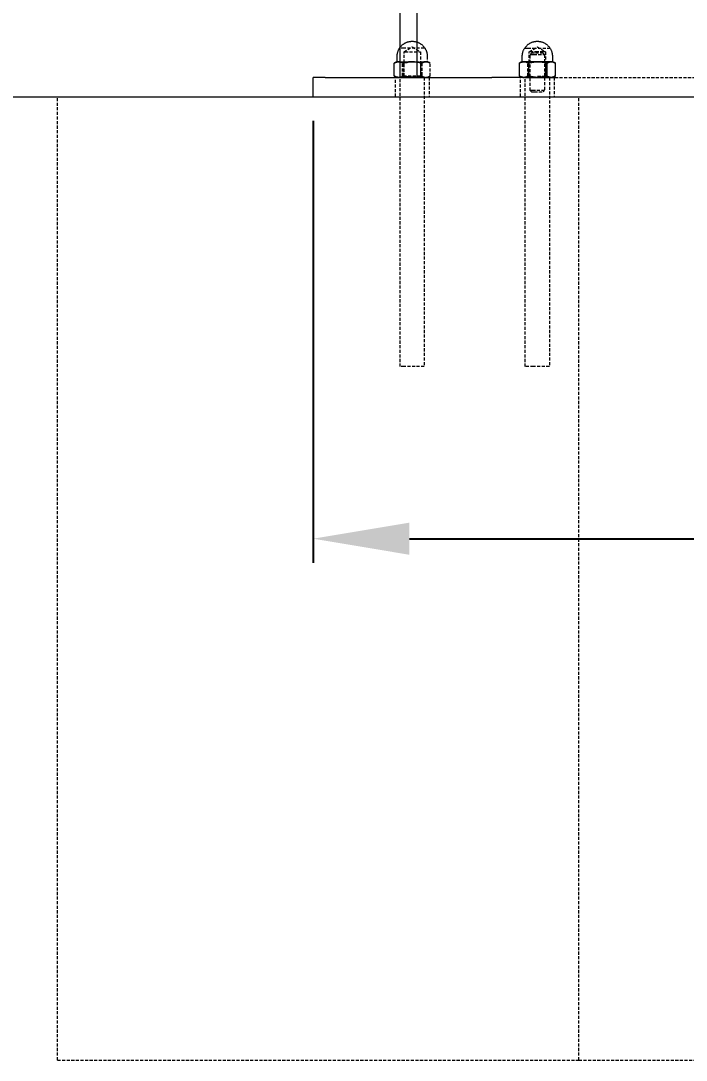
# Model space of a CAD drawing. Header units: millimetres. Extents: x -427 to 4679, y -324 to 2971.
# Drawn here: x 2980.3 to 3256.6, y 2120.7 to 2552.2 of the extents above; entities that cross this region are included whole.
import ezdxf

# ---------------------------------------------------------------- set-up
doc = ezdxf.new("R2010")
doc.units = ezdxf.units.MM
doc.linetypes.add('HIDDEN', pattern=[1.905, 1.27, -0.635])
for name, color, linetype, lineweight in [('ZANO_R', 7, 'Continuous', 0), ('ZANO_R_przerywana', 7, 'HIDDEN', 0), ('ZANO_W', 1, 'Continuous', 0)]:
    doc.layers.add(name, color=color, linetype=linetype, lineweight=lineweight)
doc.styles.add('Arial', font='arial.ttf')
doc.styles.get("Standard").update_dxf_attribs({"font": 'ARIALUNI.TTF'})
doc.dimstyles.new('pl i ang', dxfattribs={"dimtxt": 50, "dimasz": 50, "dimexe": 1.25, "dimexo": 0.625, "dimgap": 10, "dimtad": 1, "dimtoh": 1, "dimtxsty": 'Standard', "dimcen": 2.5, "dimclrd": 1, "dimclre": 1, "dimclrt": 1, "dimadec": 0, "dimazin": 0, "dimtfac": 1, "dimtmove": 0, "dimatfit": 3, "dimfxl": 1, "dimarcsym": 1})

# ---------------------------------------------------------------- blocks, each defined once
blk = doc.blocks.new('*D486')
at = {"layer": 'ZANO_W', "color": 1, "lineweight": -2}
for p, q in [((3101.65, 2510.74), (3101.65, 2327.24)), ((4341.99, 2510.74), (4341.99, 2327.24)), ((3141.65, 2337.24), (4301.99, 2337.24))]:
    blk.add_line(p, q, dxfattribs=at)
at = {"layer": 'ZANO_W', "color": 1}
for points in [[(3141.65, 2343.9), (3141.65, 2330.57), (3101.65, 2337.24)], [(4301.99, 2330.57), (4301.99, 2343.9), (4341.99, 2337.24)]]:
    blk.add_solid(points, dxfattribs=at)
at = {"layer": 'ZANO_W', "color": 1, "insert": (3721.82, 2367.66), "char_height": 40, "attachment_point": 5, "style": 'Arial'}
blk.add_mtext('1240', dxfattribs=at)

msp = doc.modelspace()

# ---------------------------------------------------------------- linework, layer by layer
at = {"layer": 'ZANO_R'}
for p, q in [((3137.83, 2528.74), (3137.83, 2922.74)), ((3144.76, 2892.74), (3144.76, 2528.74)), ((3189.93, 2541.44), (3190.07, 2541.6)), ((3190.07, 2541.6), (3190.21, 2541.76)), ((3190.21, 2541.76), (3190.36, 2541.91)), ((3190.36, 2541.91), (3190.51, 2542.06)), ((3190.51, 2542.06), (3190.67, 2542.2)), ((3190.67, 2542.2), (3190.83, 2542.34)), ((3190.83, 2542.34), (3191, 2542.47)), ((3191, 2542.47), (3191.17, 2542.6)), ((3191.17, 2542.6), (3191.35, 2542.72)), ((3191.35, 2542.72), (3191.53, 2542.83)), ((3191.53, 2542.83), (3191.71, 2542.94)), ((3191.71, 2542.94), (3191.9, 2543.04)), ((3191.9, 2543.04), (3192.09, 2543.14)), ((3192.09, 2543.14), (3192.29, 2543.22)), ((3192.29, 2543.22), (3192.48, 2543.31)), ((3192.48, 2543.31), (3192.68, 2543.38)), ((3192.68, 2543.38), (3192.89, 2543.45)), ((3192.89, 2543.45), (3193.09, 2543.51)), ((3193.09, 2543.51), (3193.3, 2543.56)), ((3193.3, 2543.56), (3193.5, 2543.61)), ((3193.5, 2543.61), (3193.71, 2543.65)), ((3193.71, 2543.65), (3193.93, 2543.68)), ((3193.93, 2543.68), (3194.14, 2543.71)), ((3194.14, 2543.71), (3194.35, 2543.73)), ((3194.35, 2543.73), (3194.56, 2543.74)), ((3194.56, 2543.74), (3194.78, 2543.74)), ((3194.78, 2543.74), (3194.99, 2543.74)), ((3194.99, 2543.74), (3195.2, 2543.73)), ((3195.2, 2543.73), (3195.42, 2543.71)), ((3195.42, 2543.71), (3195.63, 2543.68)), ((3195.63, 2543.68), (3195.84, 2543.65)), ((3195.84, 2543.65), (3196.05, 2543.61)), ((3196.05, 2543.61), (3196.26, 2543.56)), ((3196.26, 2543.56), (3196.46, 2543.51)), ((3196.46, 2543.51), (3196.67, 2543.45)), ((3196.67, 2543.45), (3196.87, 2543.38)), ((3196.87, 2543.38), (3197.07, 2543.31)), ((3197.07, 2543.31), (3197.27, 2543.22)), ((3197.27, 2543.22), (3197.46, 2543.14)), ((3197.46, 2543.14), (3197.65, 2543.04)), ((3197.65, 2543.04), (3197.84, 2542.94)), ((3197.84, 2542.94), (3198.02, 2542.83)), ((3198.02, 2542.83), (3198.2, 2542.72)), ((3198.2, 2542.72), (3198.38, 2542.6)), ((3198.38, 2542.6), (3198.55, 2542.47)), ((3198.55, 2542.47), (3198.72, 2542.34)), ((3198.72, 2542.34), (3198.88, 2542.2)), ((3198.88, 2542.2), (3199.04, 2542.06)), ((3199.04, 2542.06), (3199.2, 2541.91)), ((3199.2, 2541.91), (3199.34, 2541.76)), ((3199.34, 2541.76), (3199.49, 2541.6)), ((3199.49, 2541.6), (3199.62, 2541.44)), ((3136.56, 2537.49), (3136.57, 2537.7)), ((3136.56, 2535.36), (3136.56, 2537.49)), ((3136.57, 2537.7), (3136.58, 2537.92)), ((3136.58, 2537.92), (3136.6, 2538.13)), ((3136.6, 2538.13), (3136.62, 2538.34)), ((3136.62, 2538.34), (3136.66, 2538.55)), ((3136.66, 2538.55), (3136.7, 2538.76)), ((3136.7, 2538.76), (3136.74, 2538.97)), ((3136.74, 2538.97), (3136.8, 2539.18)), ((3136.8, 2539.18), (3136.86, 2539.38)), ((3136.86, 2539.38), (3136.92, 2539.58)), ((3136.92, 2539.58), (3137, 2539.78)), ((3137, 2539.78), (3137.08, 2539.98)), ((3137.08, 2539.98), (3137.17, 2540.17)), ((3137.17, 2540.17), (3137.26, 2540.36)), ((3137.26, 2540.36), (3137.36, 2540.55)), ((3137.36, 2540.55), (3137.47, 2540.73)), ((3137.47, 2540.73), (3137.59, 2540.91)), ((3137.59, 2540.91), (3137.71, 2541.09)), ((3137.71, 2541.09), (3137.83, 2541.26)), ((3188.53, 2537.7), (3188.54, 2537.92)), ((3188.53, 2537.49), (3188.53, 2537.7)), ((3188.53, 2535.36), (3188.53, 2537.49)), ((3188.54, 2537.92), (3188.56, 2538.13)), ((3188.56, 2538.13), (3188.58, 2538.34)), ((3188.58, 2538.34), (3188.62, 2538.55)), ((3188.62, 2538.55), (3188.66, 2538.76)), ((3188.66, 2538.76), (3188.7, 2538.97)), ((3188.7, 2538.97), (3188.76, 2539.18)), ((3188.76, 2539.18), (3188.82, 2539.38)), ((3188.82, 2539.38), (3188.89, 2539.58)), ((3188.89, 2539.58), (3188.96, 2539.78)), ((3188.96, 2539.78), (3189.04, 2539.98)), ((3189.04, 2539.98), (3189.13, 2540.18)), ((3189.13, 2540.18), (3189.23, 2540.37)), ((3189.23, 2540.37), (3189.33, 2540.55)), ((3189.33, 2540.55), (3189.44, 2540.74)), ((3189.44, 2540.74), (3189.55, 2540.92)), ((3189.55, 2540.92), (3189.67, 2541.1)), ((3189.67, 2541.1), (3189.8, 2541.27)), ((3189.8, 2541.27), (3189.93, 2541.44)), ((3199.62, 2541.44), (3199.76, 2541.27)), ((3199.76, 2541.27), (3199.88, 2541.1)), ((3199.88, 2541.1), (3200, 2540.92)), ((3200, 2540.92), (3200.12, 2540.74)), ((3200.12, 2540.74), (3200.22, 2540.55)), ((3200.22, 2540.55), (3200.33, 2540.37)), ((3200.33, 2540.37), (3200.42, 2540.18)), ((3200.42, 2540.18), (3200.51, 2539.98)), ((3200.51, 2539.98), (3200.59, 2539.78)), ((3200.59, 2539.78), (3200.67, 2539.58)), ((3200.67, 2539.58), (3200.73, 2539.38)), ((3200.73, 2539.38), (3200.79, 2539.18)), ((3200.79, 2539.18), (3200.85, 2538.97)), ((3200.85, 2538.97), (3200.9, 2538.76)), ((3200.9, 2538.76), (3200.94, 2538.55)), ((3200.94, 2538.55), (3200.97, 2538.34)), ((3200.97, 2538.34), (3200.99, 2538.13)), ((3200.99, 2538.13), (3201.01, 2537.92)), ((3201.01, 2537.92), (3201.02, 2537.7)), ((3201.02, 2537.7), (3201.03, 2537.49)), ((3201.03, 2537.49), (3201.03, 2535.36)), ((3135.41, 2534.72), (3135.32, 2534.66)), ((3135.32, 2529.32), (3135.32, 2534.66)), ((3135.5, 2534.78), (3135.41, 2534.72)), ((3135.59, 2534.83), (3135.5, 2534.78)), ((3135.53, 2534.79), (3136.31, 2535.24)), ((3135.69, 2534.88), (3135.59, 2534.83)), ((3135.79, 2534.93), (3135.69, 2534.88)), ((3135.89, 2534.98), (3135.79, 2534.93)), ((3135.99, 2535.02), (3135.89, 2534.98)), ((3136.09, 2535.06), (3135.99, 2535.02)), ((3136.2, 2535.09), (3136.09, 2535.06)), ((3136.3, 2535.12), (3136.2, 2535.09)), ((3136.41, 2535.15), (3136.3, 2535.12)), ((3136.32, 2535.24), (3136.31, 2535.24)), ((3136.31, 2535.24), (3136.31, 2535.24)), ((3136.31, 2535.24), (3136.31, 2535.24)), ((3136.31, 2535.24), (3136.31, 2535.24)), ((3136.31, 2535.24), (3136.31, 2535.24)), ((3136.31, 2535.24), (3136.32, 2535.24)), ((3136.32, 2535.24), (3136.35, 2535.24)), ((3136.35, 2535.24), (3136.47, 2535.24)), ((3136.52, 2535.17), (3136.41, 2535.15)), ((3136.45, 2535.24), (3136.56, 2535.36)), ((3136.47, 2535.24), (3136.99, 2535.24)), ((3136.62, 2535.19), (3136.52, 2535.17)), ((3136.73, 2535.21), (3136.62, 2535.19)), ((3136.84, 2535.23), (3136.73, 2535.21)), ((3136.95, 2535.23), (3136.84, 2535.23)), ((3137.06, 2535.24), (3136.95, 2535.23)), ((3137.15, 2535.24), (3137.06, 2535.24)), ((3137.11, 2535.24), (3137.83, 2535.24)), ((3137.23, 2535.23), (3137.15, 2535.24)), ((3137.32, 2535.23), (3137.23, 2535.23)), ((3137.41, 2535.22), (3137.32, 2535.23)), ((3137.49, 2535.2), (3137.41, 2535.22)), ((3137.58, 2535.19), (3137.49, 2535.2)), ((3137.66, 2535.17), (3137.58, 2535.19)), ((3137.75, 2535.15), (3137.66, 2535.17)), ((3137.83, 2535.12), (3137.75, 2535.15)), ((3187.43, 2534.75), (3187.28, 2534.66)), ((3187.28, 2534.66), (3187.4, 2534.73)), ((3187.28, 2534.66), (3187.28, 2529.32)), ((3187.4, 2534.73), (3187.52, 2534.8)), ((3187.43, 2534.75), (3188.28, 2535.24)), ((3187.52, 2534.8), (3187.65, 2534.86)), ((3187.65, 2534.86), (3187.78, 2534.91)), ((3187.78, 2534.91), (3187.91, 2534.97)), ((3187.91, 2534.97), (3188.04, 2535.01)), ((3188.04, 2535.01), (3188.18, 2535.06)), ((3188.18, 2535.06), (3188.31, 2535.1)), ((3189.22, 2535.24), (3188.28, 2535.24)), ((3188.31, 2535.1), (3188.45, 2535.13)), ((3188.42, 2535.24), (3188.42, 2535.24)), ((3188.42, 2535.24), (3188.43, 2535.24)), ((3188.43, 2535.24), (3188.43, 2535.25)), ((3188.43, 2535.25), (3188.44, 2535.25)), ((3188.43, 2535.24), (3188.43, 2535.24)), ((3188.44, 2535.25), (3188.44, 2535.25)), ((3188.44, 2535.25), (3188.45, 2535.25)), ((3188.45, 2535.25), (3188.45, 2535.25)), ((3188.45, 2535.25), (3188.45, 2535.25)), ((3188.45, 2535.25), (3188.46, 2535.25)), ((3188.45, 2535.13), (3188.58, 2535.16)), ((3188.46, 2535.25), (3188.46, 2535.26)), ((3188.46, 2535.26), (3188.47, 2535.26)), ((3188.47, 2535.26), (3188.47, 2535.26)), ((3188.47, 2535.26), (3188.47, 2535.26)), ((3188.47, 2535.26), (3188.48, 2535.26)), ((3188.48, 2535.26), (3188.48, 2535.27)), ((3188.48, 2535.27), (3188.48, 2535.27)), ((3188.48, 2535.27), (3188.49, 2535.27)), ((3188.49, 2535.27), (3188.49, 2535.28)), ((3188.49, 2535.28), (3188.49, 2535.28)), ((3188.49, 2535.28), (3188.5, 2535.28)), ((3188.49, 2535.27), (3188.49, 2535.27)), ((3188.5, 2535.29), (3188.51, 2535.3)), ((3188.5, 2535.28), (3188.5, 2535.29)), ((3188.5, 2535.29), (3188.5, 2535.29)), ((3188.5, 2535.29), (3188.5, 2535.29)), ((3188.51, 2535.3), (3188.51, 2535.31)), ((3188.51, 2535.31), (3188.51, 2535.31)), ((3188.51, 2535.31), (3188.52, 2535.31)), ((3188.51, 2535.3), (3188.51, 2535.3)), ((3188.51, 2535.3), (3188.51, 2535.3)), ((3188.52, 2535.33), (3188.52, 2535.34)), ((3188.52, 2535.34), (3188.52, 2535.34)), ((3188.52, 2535.34), (3188.53, 2535.34)), ((3188.52, 2535.32), (3188.52, 2535.33)), ((3188.52, 2535.33), (3188.52, 2535.33)), ((3188.52, 2535.31), (3188.52, 2535.32)), ((3188.52, 2535.32), (3188.52, 2535.32)), ((3188.52, 2535.32), (3188.52, 2535.32)), ((3188.53, 2535.35), (3188.53, 2535.36)), ((3188.53, 2535.36), (3188.53, 2535.36)), ((3188.53, 2535.34), (3188.53, 2535.35)), ((3188.53, 2535.35), (3188.53, 2535.35)), ((3188.58, 2535.16), (3188.72, 2535.19)), ((3188.72, 2535.19), (3188.86, 2535.21)), ((3188.86, 2535.21), (3189, 2535.22)), ((3189, 2535.22), (3189.14, 2535.23)), ((3189.14, 2535.23), (3189.28, 2535.24)), ((3189.28, 2535.24), (3189.42, 2535.23)), ((3194.93, 2535.24), (3189.33, 2535.24)), ((3189.42, 2535.23), (3189.56, 2535.22)), ((3189.56, 2535.22), (3189.7, 2535.21)), ((3189.7, 2535.21), (3189.84, 2535.19)), ((3189.84, 2535.19), (3189.98, 2535.16)), ((3189.98, 2535.16), (3190.12, 2535.13)), ((3190.12, 2535.13), (3190.25, 2535.1)), ((3190.25, 2535.1), (3190.39, 2535.06)), ((3190.39, 2535.06), (3190.52, 2535.01)), ((3190.52, 2535.01), (3190.65, 2534.97)), ((3190.65, 2534.97), (3190.78, 2534.91)), ((3190.78, 2534.91), (3190.91, 2534.86)), ((3190.91, 2534.86), (3191.04, 2534.8)), ((3191.04, 2534.8), (3191.16, 2534.73)), ((3191.16, 2534.73), (3191.29, 2534.66)), ((3191.29, 2534.66), (3191.69, 2534.78)), ((3191.29, 2529.32), (3191.29, 2534.66)), ((3191.69, 2534.78), (3192.1, 2534.88)), ((3192.1, 2534.88), (3192.52, 2534.97)), ((3192.52, 2534.97), (3192.93, 2535.05)), ((3192.93, 2535.05), (3193.35, 2535.12)), ((3193.35, 2535.12), (3193.77, 2535.17)), ((3193.77, 2535.17), (3194.19, 2535.2)), ((3194.19, 2535.2), (3194.61, 2535.23)), ((3194.61, 2535.23), (3195.04, 2535.24)), ((3195.04, 2535.24), (3195.46, 2535.23)), ((3200.48, 2535.24), (3195.17, 2535.24)), ((3195.46, 2535.23), (3195.88, 2535.2)), ((3195.88, 2535.2), (3196.3, 2535.17)), ((3196.3, 2535.17), (3196.72, 2535.12)), ((3196.72, 2535.12), (3197.14, 2535.05)), ((3197.14, 2535.05), (3197.56, 2534.97)), ((3197.56, 2534.97), (3197.97, 2534.88)), ((3197.97, 2534.88), (3198.38, 2534.78)), ((3198.38, 2534.78), (3198.79, 2534.66)), ((3198.79, 2534.66), (3198.88, 2534.72)), ((3198.79, 2529.32), (3198.79, 2534.66)), ((3198.88, 2534.72), (3198.97, 2534.78)), ((3198.97, 2534.78), (3199.07, 2534.83)), ((3199.07, 2534.83), (3199.16, 2534.88)), ((3199.16, 2534.88), (3199.26, 2534.93)), ((3199.26, 2534.93), (3199.36, 2534.98)), ((3199.36, 2534.98), (3199.46, 2535.02)), ((3199.46, 2535.02), (3199.57, 2535.06)), ((3199.57, 2535.06), (3199.67, 2535.09)), ((3199.67, 2535.09), (3199.77, 2535.12)), ((3199.77, 2535.12), (3199.88, 2535.15)), ((3199.88, 2535.15), (3199.99, 2535.17)), ((3199.99, 2535.17), (3200.1, 2535.19)), ((3200.1, 2535.19), (3200.2, 2535.21)), ((3200.2, 2535.21), (3200.31, 2535.23)), ((3200.31, 2535.23), (3200.42, 2535.23)), ((3200.42, 2535.23), (3200.53, 2535.24)), ((3200.53, 2535.24), (3200.64, 2535.23)), ((3201.12, 2535.24), (3200.6, 2535.24)), ((3200.64, 2535.23), (3200.75, 2535.23)), ((3200.75, 2535.23), (3200.86, 2535.21)), ((3200.86, 2535.21), (3200.97, 2535.19)), ((3200.97, 2535.19), (3201.07, 2535.17)), ((3201.03, 2535.36), (3201.03, 2535.36)), ((3201.03, 2535.36), (3201.03, 2535.35)), ((3201.03, 2535.35), (3201.03, 2535.35)), ((3201.03, 2535.35), (3201.03, 2535.34)), ((3201.03, 2535.34), (3201.03, 2535.34)), ((3201.03, 2535.34), (3201.03, 2535.34)), ((3201.03, 2535.34), (3201.03, 2535.33)), ((3201.03, 2535.33), (3201.03, 2535.33)), ((3201.03, 2535.33), (3201.03, 2535.32)), ((3201.03, 2535.32), (3201.03, 2535.32)), ((3201.03, 2535.32), (3201.03, 2535.32)), ((3201.03, 2535.32), (3201.04, 2535.31)), ((3201.04, 2535.31), (3201.04, 2535.31)), ((3201.04, 2535.31), (3201.04, 2535.31)), ((3201.04, 2535.31), (3201.04, 2535.3)), ((3201.04, 2535.3), (3201.04, 2535.3)), ((3201.04, 2535.3), (3201.05, 2535.3)), ((3201.05, 2535.3), (3201.05, 2535.29)), ((3201.05, 2535.29), (3201.05, 2535.29)), ((3201.05, 2535.29), (3201.05, 2535.29)), ((3201.05, 2535.29), (3201.06, 2535.28)), ((3201.06, 2535.28), (3201.06, 2535.28)), ((3201.06, 2535.28), (3201.06, 2535.28)), ((3201.06, 2535.28), (3201.06, 2535.27)), ((3201.06, 2535.27), (3201.07, 2535.27)), ((3201.07, 2535.27), (3201.07, 2535.27)), ((3201.07, 2535.27), (3201.07, 2535.27)), ((3201.07, 2535.27), (3201.08, 2535.26)), ((3201.07, 2535.17), (3201.18, 2535.15)), ((3201.08, 2535.26), (3201.08, 2535.26)), ((3201.08, 2535.26), (3201.08, 2535.26)), ((3201.08, 2535.26), (3201.09, 2535.26)), ((3201.09, 2535.26), (3201.09, 2535.25)), ((3201.09, 2535.25), (3201.09, 2535.25)), ((3201.09, 2535.25), (3201.1, 2535.25)), ((3201.1, 2535.25), (3201.1, 2535.25)), ((3201.1, 2535.25), (3201.11, 2535.25)), ((3201.11, 2535.25), (3201.11, 2535.25)), ((3201.11, 2535.25), (3201.11, 2535.25)), ((3201.11, 2535.25), (3201.12, 2535.25)), ((3201.12, 2535.25), (3201.12, 2535.24)), ((3201.24, 2535.24), (3201.12, 2535.24)), ((3201.12, 2535.24), (3201.13, 2535.24)), ((3201.13, 2535.24), (3201.13, 2535.24)), ((3201.13, 2535.24), (3201.13, 2535.24)), ((3201.13, 2535.24), (3201.14, 2535.24)), ((3201.18, 2535.15), (3201.29, 2535.12)), ((3201.27, 2535.24), (3201.24, 2535.24)), ((3201.27, 2535.24), (3201.28, 2535.24)), ((3201.28, 2535.24), (3201.27, 2535.24)), ((3201.28, 2535.24), (3201.28, 2535.24)), ((3201.28, 2535.24), (3201.28, 2535.24)), ((3201.28, 2535.24), (3201.28, 2535.24)), ((3201.28, 2535.24), (3201.28, 2535.24)), ((3201.28, 2535.24), (3202.06, 2534.79)), ((3201.29, 2535.12), (3201.39, 2535.09)), ((3201.39, 2535.09), (3201.5, 2535.06)), ((3201.5, 2535.06), (3201.6, 2535.02)), ((3201.6, 2535.02), (3201.7, 2534.98)), ((3201.7, 2534.98), (3201.8, 2534.93)), ((3201.8, 2534.93), (3201.9, 2534.88)), ((3201.9, 2534.88), (3202, 2534.83)), ((3202, 2534.83), (3202.09, 2534.78)), ((3202.09, 2534.78), (3202.18, 2534.72)), ((3202.18, 2534.72), (3202.28, 2534.66)), ((3202.28, 2529.32), (3202.28, 2534.66)), ((3106.65, 2528.74), (3101.65, 2528.74)), ((3101.65, 2520.74), (3101.65, 2528.74)), ((3106.65, 2528.74), (3137.83, 2528.74)), ((3135.32, 2529.32), (3135.41, 2529.26)), ((3135.41, 2529.26), (3135.51, 2529.2)), ((3135.51, 2529.2), (3135.6, 2529.15)), ((3136.31, 2528.74), (3135.53, 2529.19)), ((3135.6, 2529.15), (3135.7, 2529.09)), ((3135.7, 2529.09), (3135.81, 2529.04)), ((3135.81, 2529.04), (3135.91, 2529)), ((3135.91, 2529), (3136.01, 2528.96)), ((3136.01, 2528.96), (3136.12, 2528.92)), ((3136.12, 2528.92), (3136.23, 2528.88)), ((3136.23, 2528.88), (3136.33, 2528.85)), ((3136.33, 2528.85), (3136.44, 2528.82)), ((3136.44, 2528.82), (3136.55, 2528.8)), ((3136.55, 2528.8), (3136.67, 2528.78)), ((3136.67, 2528.78), (3136.78, 2528.76)), ((3136.78, 2528.76), (3136.89, 2528.75)), ((3136.89, 2528.75), (3137, 2528.74)), ((3137.09, 2528.74), (3137.18, 2528.74)), ((3137.18, 2528.74), (3137.26, 2528.75)), ((3137.26, 2528.75), (3137.34, 2528.76)), ((3137.34, 2528.76), (3137.42, 2528.77)), ((3137.42, 2528.77), (3137.51, 2528.78)), ((3137.51, 2528.78), (3137.59, 2528.8)), ((3137.59, 2528.8), (3137.67, 2528.82)), ((3137.67, 2528.82), (3137.75, 2528.84)), ((3137.75, 2528.84), (3137.83, 2528.86)), ((3137.83, 2528.74), (3144.76, 2528.74)), ((3144.76, 2528.74), (3175.94, 2528.74)), ((3189.6, 2528.74), (3175.94, 2528.74)), ((3187.28, 2529.32), (3187.43, 2529.23)), ((3187.41, 2529.25), (3187.28, 2529.32)), ((3187.54, 2529.18), (3187.41, 2529.25)), ((3188.28, 2528.74), (3187.43, 2529.23)), ((3187.67, 2529.12), (3187.54, 2529.18)), ((3187.81, 2529.06), (3187.67, 2529.12)), ((3187.94, 2529), (3187.81, 2529.06)), ((3188.08, 2528.96), (3187.94, 2529)), ((3188.22, 2528.91), (3188.08, 2528.96)), ((3188.37, 2528.87), (3188.22, 2528.91)), ((3188.51, 2528.84), (3188.37, 2528.87)), ((3188.65, 2528.81), (3188.51, 2528.84)), ((3188.8, 2528.78), (3188.65, 2528.81)), ((3188.95, 2528.76), (3188.8, 2528.78)), ((3189.09, 2528.75), (3188.95, 2528.76)), ((3189.24, 2528.74), (3189.09, 2528.75)), ((3189.49, 2528.75), (3189.35, 2528.74)), ((3189.64, 2528.77), (3189.49, 2528.75)), ((3189.6, 2528.74), (3198.28, 2528.74)), ((3189.78, 2528.79), (3189.64, 2528.77)), ((3189.93, 2528.81), (3189.78, 2528.79)), ((3190.07, 2528.84), (3189.93, 2528.81)), ((3190.21, 2528.88), (3190.07, 2528.84)), ((3190.35, 2528.91), (3190.21, 2528.88)), ((3190.49, 2528.96), (3190.35, 2528.91)), ((3190.63, 2529.01), (3190.49, 2528.96)), ((3190.76, 2529.06), (3190.63, 2529.01)), ((3190.9, 2529.12), (3190.76, 2529.06)), ((3191.03, 2529.18), (3190.9, 2529.12)), ((3191.16, 2529.25), (3191.03, 2529.18)), ((3191.29, 2529.32), (3191.16, 2529.25)), ((3191.73, 2529.19), (3191.29, 2529.32)), ((3192.18, 2529.08), (3191.73, 2529.19)), ((3192.63, 2528.99), (3192.18, 2529.08)), ((3193.08, 2528.91), (3192.63, 2528.99)), ((3193.54, 2528.84), (3193.08, 2528.91)), ((3194, 2528.79), (3193.54, 2528.84)), ((3194.46, 2528.76), (3194, 2528.79)), ((3194.92, 2528.74), (3194.46, 2528.76)), ((3195.62, 2528.76), (3195.16, 2528.74)), ((3196.08, 2528.79), (3195.62, 2528.76)), ((3196.54, 2528.84), (3196.08, 2528.79)), ((3196.99, 2528.91), (3196.54, 2528.84)), ((3197.45, 2528.99), (3196.99, 2528.91)), ((3197.9, 2529.08), (3197.45, 2528.99)), ((3198.34, 2529.2), (3197.9, 2529.08)), ((3198.79, 2529.32), (3198.34, 2529.2)), ((3198.88, 2529.26), (3198.79, 2529.32)), ((3198.98, 2529.2), (3198.88, 2529.26)), ((3199.08, 2529.14), (3198.98, 2529.2)), ((3199.18, 2529.09), (3199.08, 2529.14)), ((3199.28, 2529.04), (3199.18, 2529.09)), ((3199.39, 2528.99), (3199.28, 2529.04)), ((3199.49, 2528.95), (3199.39, 2528.99)), ((3199.6, 2528.91), (3199.49, 2528.95)), ((3199.71, 2528.88), (3199.6, 2528.91)), ((3199.82, 2528.85), (3199.71, 2528.88)), ((3199.93, 2528.82), (3199.82, 2528.85)), ((3200.05, 2528.8), (3199.93, 2528.82)), ((3200.16, 2528.78), (3200.05, 2528.8)), ((3200.27, 2528.76), (3200.16, 2528.78)), ((3200.39, 2528.75), (3200.27, 2528.76)), ((3200.5, 2528.74), (3200.39, 2528.75)), ((3200.7, 2528.75), (3200.59, 2528.74)), ((3200.81, 2528.76), (3200.7, 2528.75)), ((3200.93, 2528.78), (3200.81, 2528.76)), ((3201.04, 2528.8), (3200.93, 2528.78)), ((3201.15, 2528.82), (3201.04, 2528.8)), ((3201.26, 2528.85), (3201.15, 2528.82)), ((3201.36, 2528.88), (3201.26, 2528.85)), ((3202.06, 2529.19), (3201.28, 2528.74)), ((3201.47, 2528.92), (3201.36, 2528.88)), ((3201.58, 2528.96), (3201.47, 2528.92)), ((3201.68, 2529), (3201.58, 2528.96)), ((3201.79, 2529.04), (3201.68, 2529)), ((3201.89, 2529.09), (3201.79, 2529.04)), ((3201.99, 2529.15), (3201.89, 2529.09)), ((3202.09, 2529.2), (3201.99, 2529.15)), ((3202.18, 2529.26), (3202.09, 2529.2)), ((3202.28, 2529.32), (3202.18, 2529.26)), ((2995.54, 2520.74), (3212.05, 2520.74)), ((3212.05, 2520.74), (3512.05, 2520.74))]:
    msp.add_line(p, q, dxfattribs=at)
msp.add_lwpolyline([(-427.28, 2520.74), (4514.24, 2520.74)], dxfattribs=at)
at = {"layer": 'ZANO_R_przerywana'}
for p, q in [((3137.96, 2541.43), (3138.1, 2541.59)), ((3138.1, 2541.59), (3138.24, 2541.75)), ((3138.24, 2541.75), (3138.39, 2541.91)), ((3138.39, 2541.91), (3138.55, 2542.06)), ((3138.55, 2542.06), (3138.7, 2542.2)), ((3138.7, 2542.2), (3138.87, 2542.34)), ((3138.87, 2542.34), (3139.04, 2542.47)), ((3139.04, 2542.47), (3139.21, 2542.6)), ((3139.21, 2542.6), (3139.38, 2542.72)), ((3139.38, 2542.72), (3139.56, 2542.83)), ((3139.56, 2542.83), (3139.75, 2542.94)), ((3139.75, 2542.94), (3139.94, 2543.04)), ((3139.94, 2543.04), (3140.13, 2543.13)), ((3140.13, 2543.13), (3140.32, 2543.22)), ((3140.32, 2543.22), (3140.52, 2543.3)), ((3140.52, 2543.3), (3140.72, 2543.38)), ((3140.72, 2543.38), (3140.92, 2543.45)), ((3140.92, 2543.45), (3141.13, 2543.51)), ((3141.13, 2543.51), (3141.33, 2543.56)), ((3141.33, 2543.56), (3141.54, 2543.61)), ((3141.54, 2543.61), (3141.75, 2543.65)), ((3141.75, 2543.65), (3141.96, 2543.68)), ((3141.96, 2543.68), (3142.18, 2543.71)), ((3142.18, 2543.71), (3142.39, 2543.73)), ((3142.39, 2543.73), (3142.6, 2543.74)), ((3142.6, 2543.74), (3142.81, 2543.74)), ((3142.81, 2543.74), (3143.03, 2543.74)), ((3143.03, 2543.74), (3143.24, 2543.73)), ((3143.24, 2543.73), (3143.45, 2543.71)), ((3143.45, 2543.71), (3143.67, 2543.68)), ((3143.67, 2543.68), (3143.88, 2543.65)), ((3143.88, 2543.65), (3144.09, 2543.61)), ((3144.09, 2543.61), (3144.29, 2543.56)), ((3144.29, 2543.56), (3144.5, 2543.51)), ((3144.5, 2543.51), (3144.71, 2543.45)), ((3144.71, 2543.45), (3144.91, 2543.38)), ((3144.91, 2543.38), (3145.11, 2543.31)), ((3145.11, 2543.31), (3145.3, 2543.22)), ((3145.3, 2543.22), (3145.5, 2543.14)), ((3145.5, 2543.14), (3145.69, 2543.04)), ((3145.69, 2543.04), (3145.88, 2542.94)), ((3145.88, 2542.94), (3146.06, 2542.83)), ((3146.06, 2542.83), (3146.24, 2542.72)), ((3146.24, 2542.72), (3146.42, 2542.6)), ((3146.42, 2542.6), (3146.59, 2542.47)), ((3146.59, 2542.47), (3146.76, 2542.34)), ((3146.76, 2542.34), (3146.92, 2542.2)), ((3146.92, 2542.2), (3147.08, 2542.06)), ((3147.08, 2542.06), (3147.23, 2541.91)), ((3147.23, 2541.91), (3147.38, 2541.76)), ((3147.38, 2541.76), (3147.53, 2541.6)), ((3147.53, 2541.6), (3147.66, 2541.44)), ((3139.5, 2540.91), (3137.81, 2540.91)), ((3137.83, 2541.26), (3137.96, 2541.43)), ((3139.42, 2539.34), (3139.41, 2539.34)), ((3139.41, 2539.34), (3139.41, 2539.34)), ((3139.41, 2539.34), (3139.41, 2539.34)), ((3139.41, 2539.34), (3139.41, 2539.34)), ((3139.41, 2539.34), (3139.42, 2539.34)), ((3139.41, 2529.19), (3139.41, 2539.34)), ((3139.42, 2539.34), (3142.81, 2541.38)), ((3139.42, 2539.34), (3139.42, 2539.34)), ((3139.42, 2539.34), (3139.44, 2539.34)), ((3139.42, 2539.34), (3139.42, 2539.34)), ((3139.44, 2539.34), (3139.51, 2539.34)), ((3147.81, 2540.91), (3139.5, 2540.91)), ((3139.51, 2539.34), (3139.8, 2539.34)), ((3139.8, 2539.34), (3146.21, 2539.34)), ((3142.81, 2541.38), (3146.21, 2539.34)), ((3146.21, 2539.34), (3146.21, 2529.19)), ((3147.66, 2541.44), (3147.79, 2541.27)), ((3147.79, 2541.27), (3147.92, 2541.1)), ((3147.92, 2541.1), (3148.04, 2540.92)), ((3148.04, 2540.92), (3148.15, 2540.74)), ((3148.15, 2540.74), (3148.26, 2540.55)), ((3148.26, 2540.55), (3148.36, 2540.37)), ((3148.36, 2540.37), (3148.46, 2540.18)), ((3148.46, 2540.18), (3148.55, 2539.98)), ((3148.55, 2539.98), (3148.63, 2539.78)), ((3148.63, 2539.78), (3148.7, 2539.58)), ((3148.7, 2539.58), (3148.77, 2539.38)), ((3148.77, 2539.38), (3148.83, 2539.18)), ((3148.83, 2539.18), (3148.89, 2538.97)), ((3148.89, 2538.97), (3148.93, 2538.76)), ((3148.93, 2538.76), (3148.97, 2538.55)), ((3148.97, 2538.55), (3149.01, 2538.34)), ((3149.01, 2538.34), (3149.03, 2538.13)), ((3149.03, 2538.13), (3149.05, 2537.92)), ((3149.05, 2537.92), (3149.06, 2537.7)), ((3149.06, 2537.7), (3149.06, 2537.49)), ((3149.06, 2537.49), (3149.06, 2535.36)), ((3189.78, 2540.91), (3189.78, 2540.91)), ((3189.78, 2540.91), (3189.78, 2540.91)), ((3189.78, 2540.91), (3189.78, 2540.91)), ((3189.78, 2540.91), (3189.78, 2540.91)), ((3189.78, 2540.91), (3189.79, 2540.91)), ((3189.79, 2540.91), (3189.82, 2540.91)), ((3189.82, 2540.91), (3190, 2540.91)), ((3190, 2540.91), (3190.74, 2540.91)), ((3190.74, 2540.91), (3193.19, 2540.91)), ((3191.38, 2539.34), (3194.78, 2541.38)), ((3194.91, 2539.34), (3191.38, 2539.34)), ((3191.38, 2529.19), (3191.38, 2539.34)), ((3191.78, 2538.19), (3192.33, 2538.74)), ((3191.78, 2538.19), (3191.78, 2538.19)), ((3191.78, 2538.19), (3191.78, 2538.19)), ((3191.78, 2538.19), (3191.78, 2538.19)), ((3191.78, 2538.19), (3191.78, 2538.19)), ((3191.78, 2538.19), (3191.78, 2538.19)), ((3191.78, 2538.19), (3191.8, 2538.19)), ((3191.78, 2523.3), (3191.78, 2538.19)), ((3191.8, 2538.19), (3191.87, 2538.19)), ((3191.87, 2538.19), (3192.19, 2538.19)), ((3192.19, 2538.19), (3193.28, 2538.19)), ((3193.55, 2538.74), (3192.33, 2538.74)), ((3193.19, 2540.91), (3199.78, 2540.91)), ((3193.28, 2538.19), (3197.78, 2538.19)), ((3197.22, 2538.74), (3193.55, 2538.74)), ((3194.78, 2541.38), (3198.17, 2539.34)), ((3197.24, 2539.34), (3194.91, 2539.34)), ((3197.22, 2538.74), (3197.78, 2538.19)), ((3197.96, 2539.34), (3197.24, 2539.34)), ((3197.78, 2538.19), (3197.78, 2523.3)), ((3198.13, 2539.34), (3197.96, 2539.34)), ((3198.17, 2539.34), (3198.13, 2539.34)), ((3198.18, 2539.34), (3198.17, 2539.34)), ((3198.18, 2539.34), (3198.18, 2539.34)), ((3198.18, 2539.34), (3198.18, 2539.34)), ((3198.18, 2539.34), (3198.18, 2539.34)), ((3198.18, 2539.34), (3198.18, 2539.34)), ((3198.18, 2539.34), (3198.18, 2529.19)), ((3198.18, 2539.34), (3198.18, 2539.34)), ((3135.32, 2534.66), (3135.44, 2534.73)), ((3135.44, 2534.73), (3135.57, 2534.8)), ((3135.57, 2534.8), (3135.7, 2534.86)), ((3135.7, 2534.86), (3135.84, 2534.92)), ((3135.84, 2534.92), (3135.97, 2534.97)), ((3135.97, 2534.97), (3136.11, 2535.02)), ((3136.11, 2535.02), (3136.25, 2535.07)), ((3136.25, 2535.07), (3136.39, 2535.11)), ((3136.39, 2535.11), (3136.53, 2535.14)), ((3136.53, 2535.14), (3136.67, 2535.17)), ((3136.67, 2535.17), (3136.82, 2535.2)), ((3136.82, 2535.2), (3136.96, 2535.22)), ((3136.96, 2535.22), (3137.1, 2535.23)), ((3137.1, 2535.23), (3137.25, 2535.24)), ((3137.37, 2535.24), (3137.52, 2535.23)), ((3137.52, 2535.23), (3137.67, 2535.22)), ((3137.67, 2535.22), (3137.81, 2535.2)), ((3137.81, 2535.2), (3137.96, 2535.17)), ((3137.83, 2535.24), (3142.45, 2535.24)), ((3138.81, 2534.66), (3137.83, 2535.12)), ((3137.96, 2535.17), (3138.1, 2535.14)), ((3138.1, 2535.14), (3138.24, 2535.11)), ((3138.24, 2535.11), (3138.38, 2535.07)), ((3138.38, 2535.07), (3138.52, 2535.03)), ((3138.52, 2535.03), (3138.66, 2534.98)), ((3138.66, 2534.98), (3138.8, 2534.92)), ((3138.8, 2534.92), (3138.93, 2534.86)), ((3139.21, 2534.78), (3138.81, 2534.66)), ((3138.81, 2529.32), (3138.81, 2534.66)), ((3138.93, 2534.86), (3139.07, 2534.8)), ((3139.07, 2534.8), (3139.2, 2534.73)), ((3139.2, 2534.73), (3139.32, 2534.66)), ((3139.62, 2534.88), (3139.21, 2534.78)), ((3139.32, 2534.66), (3139.77, 2534.79)), ((3139.32, 2529.32), (3139.32, 2534.66)), ((3140.04, 2534.97), (3139.62, 2534.88)), ((3139.77, 2534.79), (3140.21, 2534.9)), ((3140.45, 2535.05), (3140.04, 2534.97)), ((3140.21, 2534.9), (3140.66, 2534.99)), ((3140.87, 2535.12), (3140.45, 2535.05)), ((3140.66, 2534.99), (3141.11, 2535.07)), ((3141.29, 2535.17), (3140.87, 2535.12)), ((3141.11, 2535.07), (3141.56, 2535.14)), ((3141.71, 2535.2), (3141.29, 2535.17)), ((3141.56, 2535.14), (3142.02, 2535.19)), ((3142.13, 2535.23), (3141.71, 2535.2)), ((3142.02, 2535.19), (3142.48, 2535.22)), ((3142.56, 2535.24), (3142.13, 2535.23)), ((3142.48, 2535.22), (3142.93, 2535.24)), ((3142.98, 2535.23), (3142.56, 2535.24)), ((3142.66, 2535.24), (3148.24, 2535.24)), ((3143.4, 2535.2), (3142.98, 2535.23)), ((3143.17, 2535.24), (3143.64, 2535.22)), ((3143.82, 2535.17), (3143.4, 2535.2)), ((3143.64, 2535.22), (3144.1, 2535.19)), ((3144.24, 2535.12), (3143.82, 2535.17)), ((3144.1, 2535.19), (3144.56, 2535.14)), ((3144.66, 2535.05), (3144.24, 2535.12)), ((3144.56, 2535.14), (3145.02, 2535.08)), ((3145.08, 2534.97), (3144.66, 2535.05)), ((3145.02, 2535.08), (3145.47, 2535)), ((3145.49, 2534.88), (3145.08, 2534.97)), ((3145.47, 2535), (3145.93, 2534.9)), ((3145.9, 2534.78), (3145.49, 2534.88)), ((3146.31, 2534.66), (3145.9, 2534.78)), ((3145.93, 2534.9), (3146.38, 2534.79)), ((3146.43, 2534.73), (3146.31, 2534.66)), ((3146.31, 2534.66), (3146.31, 2529.32)), ((3146.38, 2534.79), (3146.82, 2534.66)), ((3146.55, 2534.8), (3146.43, 2534.73)), ((3146.68, 2534.86), (3146.55, 2534.8)), ((3146.81, 2534.91), (3146.68, 2534.86)), ((3146.94, 2534.97), (3146.81, 2534.91)), ((3146.82, 2534.66), (3146.92, 2534.72)), ((3146.82, 2534.66), (3146.82, 2529.32)), ((3146.92, 2534.72), (3147.02, 2534.78)), ((3147.07, 2535.01), (3146.94, 2534.97)), ((3147.02, 2534.78), (3147.11, 2534.84)), ((3147.2, 2535.06), (3147.07, 2535.01)), ((3147.11, 2534.84), (3147.21, 2534.89)), ((3147.34, 2535.1), (3147.2, 2535.06)), ((3147.21, 2534.89), (3147.32, 2534.94)), ((3147.32, 2534.94), (3147.42, 2534.98)), ((3147.47, 2535.13), (3147.34, 2535.1)), ((3147.42, 2534.98), (3147.52, 2535.03)), ((3147.61, 2535.16), (3147.47, 2535.13)), ((3147.52, 2535.03), (3147.63, 2535.07)), ((3147.75, 2535.19), (3147.61, 2535.16)), ((3147.63, 2535.07), (3147.74, 2535.1)), ((3147.74, 2535.1), (3147.85, 2535.13)), ((3147.89, 2535.21), (3147.75, 2535.19)), ((3147.85, 2535.13), (3147.96, 2535.16)), ((3148.03, 2535.22), (3147.89, 2535.21)), ((3147.96, 2535.16), (3148.07, 2535.18)), ((3148.17, 2535.23), (3148.03, 2535.22)), ((3148.07, 2535.18), (3148.18, 2535.2)), ((3148.31, 2535.24), (3148.17, 2535.23)), ((3148.18, 2535.2), (3148.29, 2535.22)), ((3148.29, 2535.22), (3148.4, 2535.23)), ((3148.45, 2535.23), (3148.31, 2535.24)), ((3148.39, 2535.24), (3149.31, 2535.24)), ((3148.4, 2535.23), (3148.52, 2535.24)), ((3148.59, 2535.22), (3148.45, 2535.23)), ((3148.73, 2535.21), (3148.59, 2535.22)), ((3148.61, 2535.24), (3148.72, 2535.23)), ((3148.72, 2535.23), (3148.82, 2535.22)), ((3148.87, 2535.19), (3148.73, 2535.21)), ((3148.82, 2535.22), (3148.93, 2535.21)), ((3149.01, 2535.16), (3148.87, 2535.19)), ((3148.93, 2535.21), (3149.03, 2535.19)), ((3149.14, 2535.13), (3149.01, 2535.16)), ((3149.03, 2535.19), (3149.13, 2535.17)), ((3149.06, 2535.36), (3149.06, 2535.36)), ((3149.06, 2535.36), (3149.07, 2535.35)), ((3149.07, 2535.35), (3149.07, 2535.35)), ((3149.07, 2535.35), (3149.07, 2535.34)), ((3149.07, 2535.34), (3149.07, 2535.34)), ((3149.07, 2535.34), (3149.07, 2535.34)), ((3149.07, 2535.34), (3149.07, 2535.33)), ((3149.07, 2535.33), (3149.07, 2535.33)), ((3149.07, 2535.33), (3149.07, 2535.32)), ((3149.07, 2535.32), (3149.07, 2535.32)), ((3149.07, 2535.32), (3149.07, 2535.32)), ((3149.07, 2535.32), (3149.07, 2535.31)), ((3149.07, 2535.31), (3149.08, 2535.31)), ((3149.08, 2535.31), (3149.08, 2535.31)), ((3149.08, 2535.31), (3149.08, 2535.3)), ((3149.08, 2535.3), (3149.08, 2535.3)), ((3149.08, 2535.3), (3149.08, 2535.3)), ((3149.08, 2535.3), (3149.09, 2535.29)), ((3149.09, 2535.29), (3149.09, 2535.29)), ((3149.09, 2535.29), (3149.09, 2535.29)), ((3149.09, 2535.29), (3149.09, 2535.28)), ((3149.09, 2535.28), (3149.1, 2535.28)), ((3149.1, 2535.28), (3149.1, 2535.28)), ((3149.1, 2535.28), (3149.1, 2535.27)), ((3149.1, 2535.27), (3149.11, 2535.27)), ((3149.11, 2535.27), (3149.11, 2535.27)), ((3149.11, 2535.27), (3149.11, 2535.27)), ((3149.11, 2535.27), (3149.12, 2535.26)), ((3149.12, 2535.26), (3149.12, 2535.26)), ((3149.12, 2535.26), (3149.12, 2535.26)), ((3149.12, 2535.26), (3149.13, 2535.26)), ((3149.13, 2535.26), (3149.13, 2535.25)), ((3149.13, 2535.25), (3149.13, 2535.25)), ((3149.13, 2535.25), (3149.14, 2535.25)), ((3149.13, 2535.17), (3149.23, 2535.15)), ((3149.14, 2535.25), (3149.14, 2535.25)), ((3149.14, 2535.25), (3149.14, 2535.25)), ((3149.14, 2535.25), (3149.15, 2535.25)), ((3149.28, 2535.1), (3149.14, 2535.13)), ((3149.15, 2535.25), (3149.15, 2535.25)), ((3149.15, 2535.25), (3149.16, 2535.24)), ((3149.16, 2535.24), (3149.16, 2535.24)), ((3149.16, 2535.24), (3149.16, 2535.24)), ((3149.23, 2535.15), (3149.34, 2535.12)), ((3149.42, 2535.06), (3149.28, 2535.1)), ((3149.31, 2535.24), (3150.16, 2534.75)), ((3149.34, 2535.12), (3149.44, 2535.09)), ((3149.55, 2535.01), (3149.42, 2535.06)), ((3149.44, 2535.09), (3149.54, 2535.06)), ((3149.54, 2535.06), (3149.63, 2535.02)), ((3149.68, 2534.97), (3149.55, 2535.01)), ((3149.63, 2535.02), (3149.73, 2534.98)), ((3149.81, 2534.91), (3149.68, 2534.97)), ((3149.73, 2534.98), (3149.83, 2534.94)), ((3149.94, 2534.86), (3149.81, 2534.91)), ((3149.83, 2534.94), (3149.92, 2534.89)), ((3149.92, 2534.89), (3150.01, 2534.84)), ((3150.07, 2534.8), (3149.94, 2534.86)), ((3150.01, 2534.84), (3150.1, 2534.79)), ((3150.19, 2534.73), (3150.07, 2534.8)), ((3150.16, 2534.75), (3150.31, 2534.66)), ((3150.31, 2534.66), (3150.19, 2534.73)), ((3150.31, 2529.32), (3150.31, 2534.66)), ((3187.58, 2534.84), (3187.49, 2534.79)), ((3187.67, 2534.89), (3187.58, 2534.84)), ((3187.77, 2534.94), (3187.67, 2534.89)), ((3187.86, 2534.98), (3187.77, 2534.94)), ((3187.96, 2535.02), (3187.86, 2534.98)), ((3188.06, 2535.06), (3187.96, 2535.02)), ((3188.16, 2535.09), (3188.06, 2535.06)), ((3188.26, 2535.12), (3188.16, 2535.09)), ((3188.36, 2535.15), (3188.26, 2535.12)), ((3188.46, 2535.17), (3188.36, 2535.15)), ((3188.56, 2535.19), (3188.46, 2535.17)), ((3188.66, 2535.21), (3188.56, 2535.19)), ((3188.77, 2535.22), (3188.66, 2535.21)), ((3188.87, 2535.23), (3188.77, 2535.22)), ((3188.98, 2535.24), (3188.87, 2535.23)), ((3189.19, 2535.23), (3189.07, 2535.24)), ((3189.3, 2535.22), (3189.19, 2535.23)), ((3189.41, 2535.2), (3189.3, 2535.22)), ((3189.52, 2535.18), (3189.41, 2535.2)), ((3189.63, 2535.16), (3189.52, 2535.18)), ((3189.74, 2535.13), (3189.63, 2535.16)), ((3189.85, 2535.1), (3189.74, 2535.13)), ((3189.96, 2535.07), (3189.85, 2535.1)), ((3190.07, 2535.03), (3189.96, 2535.07)), ((3190.17, 2534.98), (3190.07, 2535.03)), ((3190.27, 2534.94), (3190.17, 2534.98)), ((3190.38, 2534.89), (3190.27, 2534.94)), ((3190.48, 2534.84), (3190.38, 2534.89)), ((3190.58, 2534.78), (3190.48, 2534.84)), ((3190.67, 2534.72), (3190.58, 2534.78)), ((3190.77, 2534.66), (3190.67, 2534.72)), ((3191.21, 2534.79), (3190.77, 2534.66)), ((3190.77, 2529.32), (3190.77, 2534.66)), ((3191.66, 2534.9), (3191.21, 2534.79)), ((3192.12, 2535), (3191.66, 2534.9)), ((3192.57, 2535.08), (3192.12, 2535)), ((3193.03, 2535.14), (3192.57, 2535.08)), ((3193.49, 2535.19), (3193.03, 2535.14)), ((3193.96, 2535.22), (3193.49, 2535.19)), ((3194.42, 2535.24), (3193.96, 2535.22)), ((3195.12, 2535.22), (3194.66, 2535.24)), ((3195.58, 2535.19), (3195.12, 2535.22)), ((3196.03, 2535.14), (3195.58, 2535.19)), ((3196.48, 2535.07), (3196.03, 2535.14)), ((3196.94, 2534.99), (3196.48, 2535.07)), ((3197.38, 2534.9), (3196.94, 2534.99)), ((3197.83, 2534.79), (3197.38, 2534.9)), ((3198.27, 2534.66), (3197.83, 2534.79)), ((3198.39, 2534.73), (3198.27, 2534.66)), ((3198.27, 2534.66), (3198.27, 2529.32)), ((3198.52, 2534.8), (3198.39, 2534.73)), ((3198.66, 2534.86), (3198.52, 2534.8)), ((3198.79, 2534.92), (3198.66, 2534.86)), ((3198.93, 2534.98), (3198.79, 2534.92)), ((3199.07, 2535.03), (3198.93, 2534.98)), ((3199.21, 2535.07), (3199.07, 2535.03)), ((3199.35, 2535.11), (3199.21, 2535.07)), ((3199.49, 2535.14), (3199.35, 2535.11)), ((3199.64, 2535.17), (3199.49, 2535.14)), ((3199.78, 2535.2), (3199.64, 2535.17)), ((3199.93, 2535.22), (3199.78, 2535.2)), ((3200.07, 2535.23), (3199.93, 2535.22)), ((3200.22, 2535.24), (3200.07, 2535.23)), ((3200.48, 2535.23), (3200.33, 2535.24)), ((3200.62, 2535.22), (3200.48, 2535.23)), ((3200.77, 2535.2), (3200.62, 2535.22)), ((3200.91, 2535.17), (3200.77, 2535.2)), ((3201.05, 2535.14), (3200.91, 2535.17)), ((3201.2, 2535.11), (3201.05, 2535.14)), ((3201.34, 2535.07), (3201.2, 2535.11)), ((3201.48, 2535.02), (3201.34, 2535.07)), ((3201.62, 2534.98), (3201.48, 2535.02)), ((3201.75, 2534.92), (3201.62, 2534.98)), ((3201.89, 2534.86), (3201.75, 2534.92)), ((3202.02, 2534.8), (3201.89, 2534.86)), ((3202.15, 2534.73), (3202.02, 2534.8)), ((3202.28, 2534.66), (3202.15, 2534.73)), ((3135.44, 2529.25), (3135.32, 2529.32)), ((3135.56, 2529.19), (3135.44, 2529.25)), ((3135.68, 2529.13), (3135.56, 2529.19)), ((3135.81, 2529.07), (3135.68, 2529.13)), ((3135.94, 2529.02), (3135.81, 2529.07)), ((3135.81, 2520.74), (3135.81, 2528.74)), ((3136.07, 2528.97), (3135.94, 2529.02)), ((3136.2, 2528.93), (3136.07, 2528.97)), ((3136.33, 2528.89), (3136.2, 2528.93)), ((3136.46, 2528.86), (3136.33, 2528.89)), ((3136.6, 2528.83), (3136.46, 2528.86)), ((3136.73, 2528.8), (3136.6, 2528.83)), ((3136.87, 2528.78), (3136.73, 2528.8)), ((3137.01, 2528.76), (3136.87, 2528.78)), ((3137.15, 2528.75), (3137.01, 2528.76)), ((3137.28, 2528.74), (3137.15, 2528.75)), ((3137.53, 2528.75), (3137.39, 2528.74)), ((3137.68, 2528.77), (3137.53, 2528.75)), ((3137.82, 2528.79), (3137.68, 2528.77)), ((3139.5, 2528.67), (3137.81, 2528.67)), ((3137.81, 2408.67), (3137.81, 2528.67)), ((3137.96, 2528.81), (3137.82, 2528.79)), ((3137.83, 2528.86), (3138.81, 2529.32)), ((3138.11, 2528.84), (3137.96, 2528.81)), ((3138.25, 2528.88), (3138.11, 2528.84)), ((3138.39, 2528.91), (3138.25, 2528.88)), ((3138.53, 2528.96), (3138.39, 2528.91)), ((3138.67, 2529.01), (3138.53, 2528.96)), ((3138.8, 2529.06), (3138.67, 2529.01)), ((3138.94, 2529.12), (3138.8, 2529.06)), ((3138.81, 2529.32), (3139.25, 2529.2)), ((3139.27, 2528.77), (3138.81, 2528.77)), ((3138.81, 2528.74), (3138.81, 2528.77)), ((3138.82, 2528.77), (3139.41, 2529.19)), ((3139.07, 2529.18), (3138.94, 2529.12)), ((3139.2, 2529.25), (3139.07, 2529.18)), ((3139.32, 2529.32), (3139.2, 2529.25)), ((3139.25, 2529.2), (3139.69, 2529.08)), ((3146.81, 2528.77), (3139.27, 2528.77)), ((3139.77, 2529.19), (3139.32, 2529.32)), ((3139.8, 2529.19), (3139.42, 2529.19)), ((3147.81, 2528.67), (3139.5, 2528.67)), ((3139.69, 2529.08), (3140.14, 2528.99)), ((3140.22, 2529.08), (3139.77, 2529.19)), ((3146.21, 2529.19), (3139.8, 2529.19)), ((3140.14, 2528.99), (3140.6, 2528.91)), ((3140.67, 2528.99), (3140.22, 2529.08)), ((3140.6, 2528.91), (3141.05, 2528.84)), ((3141.12, 2528.91), (3140.67, 2528.99)), ((3141.05, 2528.84), (3141.51, 2528.79)), ((3141.58, 2528.84), (3141.12, 2528.91)), ((3141.51, 2528.79), (3141.97, 2528.76)), ((3142.04, 2528.79), (3141.58, 2528.84)), ((3141.97, 2528.76), (3142.43, 2528.74)), ((3142.5, 2528.76), (3142.04, 2528.79)), ((3142.96, 2528.74), (3142.5, 2528.76)), ((3142.67, 2528.74), (3143.13, 2528.76)), ((3143.13, 2528.76), (3143.59, 2528.79)), ((3143.66, 2528.76), (3143.2, 2528.74)), ((3143.59, 2528.79), (3144.05, 2528.84)), ((3144.12, 2528.79), (3143.66, 2528.76)), ((3144.05, 2528.84), (3144.51, 2528.91)), ((3144.58, 2528.84), (3144.12, 2528.79)), ((3144.51, 2528.91), (3144.96, 2528.99)), ((3145.03, 2528.91), (3144.58, 2528.84)), ((3144.96, 2528.99), (3145.41, 2529.08)), ((3145.49, 2528.99), (3145.03, 2528.91)), ((3145.41, 2529.08), (3145.86, 2529.19)), ((3145.94, 2529.08), (3145.49, 2528.99)), ((3145.86, 2529.19), (3146.31, 2529.32)), ((3146.38, 2529.2), (3145.94, 2529.08)), ((3146.21, 2529.19), (3146.21, 2529.19)), ((3146.21, 2529.19), (3146.21, 2529.19)), ((3146.21, 2529.19), (3146.81, 2528.77)), ((3146.31, 2529.32), (3146.43, 2529.25)), ((3146.82, 2529.32), (3146.38, 2529.2)), ((3146.43, 2529.25), (3146.56, 2529.18)), ((3146.56, 2529.18), (3146.69, 2529.12)), ((3146.69, 2529.12), (3146.83, 2529.06)), ((3146.81, 2528.77), (3146.81, 2528.74)), ((3146.81, 2528.77), (3146.81, 2528.77)), ((3146.82, 2529.32), (3146.92, 2529.26)), ((3146.83, 2529.06), (3146.96, 2529.01)), ((3146.92, 2529.26), (3147.02, 2529.2)), ((3146.96, 2529.01), (3147.1, 2528.96)), ((3147.02, 2529.2), (3147.12, 2529.14)), ((3147.1, 2528.96), (3147.24, 2528.91)), ((3147.12, 2529.14), (3147.22, 2529.09)), ((3147.22, 2529.09), (3147.32, 2529.04)), ((3147.24, 2528.91), (3147.38, 2528.88)), ((3147.32, 2529.04), (3147.43, 2528.99)), ((3147.38, 2528.88), (3147.52, 2528.84)), ((3147.43, 2528.99), (3147.53, 2528.95)), ((3147.52, 2528.84), (3147.66, 2528.81)), ((3147.53, 2528.95), (3147.64, 2528.91)), ((3147.64, 2528.91), (3147.75, 2528.88)), ((3147.66, 2528.81), (3147.81, 2528.79)), ((3147.75, 2528.88), (3147.86, 2528.85)), ((3147.81, 2528.79), (3147.95, 2528.77)), ((3147.81, 2528.67), (3147.81, 2408.67)), ((3147.86, 2528.85), (3147.97, 2528.82)), ((3147.95, 2528.77), (3148.1, 2528.75)), ((3147.97, 2528.82), (3148.08, 2528.8)), ((3148.08, 2528.8), (3148.2, 2528.78)), ((3148.1, 2528.75), (3148.24, 2528.74)), ((3148.2, 2528.78), (3148.31, 2528.76)), ((3148.31, 2528.76), (3148.42, 2528.75)), ((3148.35, 2528.74), (3148.48, 2528.75)), ((3148.42, 2528.75), (3148.54, 2528.74)), ((3148.48, 2528.75), (3148.62, 2528.76)), ((3148.62, 2528.76), (3148.76, 2528.78)), ((3148.63, 2528.74), (3148.73, 2528.75)), ((3148.73, 2528.75), (3148.84, 2528.76)), ((3148.76, 2528.78), (3148.9, 2528.8)), ((3148.84, 2528.76), (3148.94, 2528.77)), ((3148.9, 2528.8), (3149.03, 2528.83)), ((3148.94, 2528.77), (3149.04, 2528.79)), ((3149.03, 2528.83), (3149.17, 2528.86)), ((3149.04, 2528.79), (3149.14, 2528.81)), ((3149.14, 2528.81), (3149.24, 2528.84)), ((3149.17, 2528.86), (3149.3, 2528.89)), ((3149.24, 2528.84), (3149.34, 2528.86)), ((3149.3, 2528.89), (3149.43, 2528.93)), ((3150.16, 2529.23), (3149.31, 2528.74)), ((3149.34, 2528.86), (3149.44, 2528.89)), ((3149.43, 2528.93), (3149.56, 2528.97)), ((3149.44, 2528.89), (3149.54, 2528.93)), ((3149.54, 2528.93), (3149.64, 2528.96)), ((3149.56, 2528.97), (3149.69, 2529.02)), ((3149.64, 2528.96), (3149.73, 2529)), ((3149.69, 2529.02), (3149.82, 2529.07)), ((3149.73, 2529), (3149.83, 2529.05)), ((3149.81, 2528.74), (3149.81, 2520.74)), ((3149.82, 2529.07), (3149.95, 2529.13)), ((3149.83, 2529.05), (3149.92, 2529.09)), ((3149.92, 2529.09), (3150.01, 2529.14)), ((3149.95, 2529.13), (3150.07, 2529.19)), ((3150.01, 2529.14), (3150.1, 2529.2)), ((3150.07, 2529.19), (3150.19, 2529.25)), ((3150.16, 2529.23), (3150.31, 2529.32)), ((3150.19, 2529.25), (3150.31, 2529.32)), ((3187.49, 2529.19), (3187.58, 2529.14)), ((3187.58, 2529.14), (3187.67, 2529.09)), ((3187.67, 2529.09), (3187.76, 2529.05)), ((3187.76, 2529.05), (3187.86, 2529)), ((3187.78, 2520.74), (3187.78, 2528.74)), ((3187.86, 2529), (3187.95, 2528.96)), ((3187.95, 2528.96), (3188.05, 2528.93)), ((3188.05, 2528.93), (3188.15, 2528.89)), ((3188.15, 2528.89), (3188.25, 2528.86)), ((3188.25, 2528.86), (3188.35, 2528.84)), ((3188.35, 2528.84), (3188.45, 2528.81)), ((3188.45, 2528.81), (3188.55, 2528.79)), ((3188.55, 2528.79), (3188.65, 2528.77)), ((3188.65, 2528.77), (3188.76, 2528.76)), ((3188.76, 2528.76), (3188.86, 2528.75)), ((3188.86, 2528.75), (3188.96, 2528.74)), ((3189.08, 2528.74), (3189.19, 2528.75)), ((3189.19, 2528.75), (3189.31, 2528.76)), ((3189.31, 2528.76), (3189.42, 2528.78)), ((3189.42, 2528.78), (3189.53, 2528.8)), ((3189.53, 2528.8), (3189.64, 2528.82)), ((3189.64, 2528.82), (3189.75, 2528.85)), ((3189.75, 2528.85), (3189.86, 2528.88)), ((3193.19, 2528.67), (3189.78, 2528.67)), ((3189.78, 2408.67), (3189.78, 2528.67)), ((3189.86, 2528.88), (3189.96, 2528.92)), ((3189.96, 2528.92), (3190.07, 2528.96)), ((3190.07, 2528.96), (3190.17, 2529)), ((3190.17, 2529), (3190.28, 2529.04)), ((3190.28, 2529.04), (3190.38, 2529.09)), ((3190.38, 2529.09), (3190.48, 2529.15)), ((3190.48, 2529.15), (3190.58, 2529.2)), ((3190.58, 2529.2), (3190.67, 2529.26)), ((3190.67, 2529.26), (3190.77, 2529.32)), ((3191.21, 2529.2), (3190.77, 2529.32)), ((3190.78, 2528.77), (3191.38, 2529.19)), ((3190.78, 2528.77), (3194.94, 2528.77)), ((3190.78, 2528.74), (3190.78, 2528.77)), ((3191.66, 2529.08), (3191.21, 2529.2)), ((3191.38, 2529.19), (3191.78, 2529.19)), ((3192.11, 2528.99), (3191.66, 2529.08)), ((3192.56, 2528.91), (3192.11, 2528.99)), ((3193.01, 2528.84), (3192.56, 2528.91)), ((3193.47, 2528.79), (3193.01, 2528.84)), ((3199.78, 2528.67), (3193.19, 2528.67)), ((3193.93, 2528.76), (3193.47, 2528.79)), ((3194.39, 2528.74), (3193.93, 2528.76)), ((3195.03, 2528.75), (3194.63, 2528.74)), ((3194.91, 2529.19), (3198.18, 2529.19)), ((3194.94, 2528.77), (3198.77, 2528.77)), ((3195.42, 2528.78), (3195.03, 2528.75)), ((3195.82, 2528.82), (3195.42, 2528.78)), ((3196.21, 2528.87), (3195.82, 2528.82)), ((3196.61, 2528.93), (3196.21, 2528.87)), ((3197, 2529), (3196.61, 2528.93)), ((3197.39, 2529.09), (3197, 2529)), ((3197.77, 2529.19), (3197.39, 2529.09)), ((3198.27, 2529.32), (3197.78, 2529.19)), ((3198.18, 2529.19), (3198.78, 2528.77)), ((3198.27, 2529.32), (3198.39, 2529.25)), ((3198.28, 2528.74), (3362.83, 2528.74)), ((3198.39, 2529.25), (3198.52, 2529.18)), ((3198.52, 2529.18), (3198.65, 2529.12)), ((3198.65, 2529.12), (3198.79, 2529.06)), ((3198.78, 2528.77), (3198.78, 2528.74)), ((3198.79, 2529.06), (3198.92, 2529.01)), ((3198.92, 2529.01), (3199.06, 2528.96)), ((3199.06, 2528.96), (3199.2, 2528.91)), ((3199.2, 2528.91), (3199.34, 2528.88)), ((3199.34, 2528.88), (3199.48, 2528.84)), ((3199.48, 2528.84), (3199.63, 2528.81)), ((3199.63, 2528.81), (3199.77, 2528.79)), ((3199.77, 2528.79), (3199.91, 2528.77)), ((3199.78, 2528.67), (3199.78, 2408.67)), ((3199.91, 2528.77), (3200.06, 2528.75)), ((3200.06, 2528.75), (3200.21, 2528.74)), ((3200.31, 2528.74), (3200.45, 2528.75)), ((3200.45, 2528.75), (3200.58, 2528.76)), ((3200.58, 2528.76), (3200.72, 2528.78)), ((3200.72, 2528.78), (3200.86, 2528.8)), ((3200.86, 2528.8), (3200.99, 2528.83)), ((3200.99, 2528.83), (3201.13, 2528.86)), ((3201.13, 2528.86), (3201.26, 2528.89)), ((3201.26, 2528.89), (3201.39, 2528.93)), ((3201.39, 2528.93), (3201.52, 2528.97)), ((3201.52, 2528.97), (3201.65, 2529.02)), ((3201.65, 2529.02), (3201.78, 2529.07)), ((3201.78, 2529.07), (3201.91, 2529.13)), ((3201.78, 2528.74), (3201.78, 2520.74)), ((3201.91, 2529.13), (3202.03, 2529.19)), ((3202.03, 2529.19), (3202.16, 2529.25)), ((3202.16, 2529.25), (3202.28, 2529.32)), ((2995.54, 2120.74), (2995.54, 2520.74)), ((3193.28, 2523.3), (3191.78, 2523.3)), ((3192.33, 2522.74), (3191.78, 2523.29)), ((3192.33, 2522.74), (3193.55, 2522.74)), ((3197.77, 2523.3), (3193.28, 2523.3)), ((3193.55, 2522.74), (3197.22, 2522.74)), ((3197.78, 2523.29), (3197.22, 2522.74)), ((3212.05, 2120.74), (3212.05, 2520.74)), ((3139.5, 2408.67), (3137.81, 2408.67)), ((3147.81, 2408.67), (3139.5, 2408.67)), ((3193.19, 2408.67), (3189.78, 2408.67)), ((3199.78, 2408.67), (3193.19, 2408.67)), ((2995.54, 2120.74), (3212.05, 2120.74)), ((3212.05, 2120.74), (3512.05, 2120.74))]:
    msp.add_line(p, q, dxfattribs=at)

# ---------------------------------------------------------------- dimensions: what is measured, and where the dimension line sits
at = {"layer": 'ZANO_W'}
dim = msp.add_linear_dim(base=(4341.99, 2337.24), p1=(3101.65, 2520.74), p2=(4341.99, 2520.74), dimstyle='pl i ang', override={"dimtxt": 40, "dimasz": 40, "dimexe": 10, "dimexo": 10, "dimtoh": 0, "dimdec": 0, "dimtxsty": 'Arial', "dimtdec": 0, "dimtmove": 1}, dxfattribs=at)
dim.commit()
dim.dimension.update_dxf_attribs({"geometry": '*D486', "text_midpoint": (3721.82, 2367.66)})

doc.saveas('drawing.dxf')
